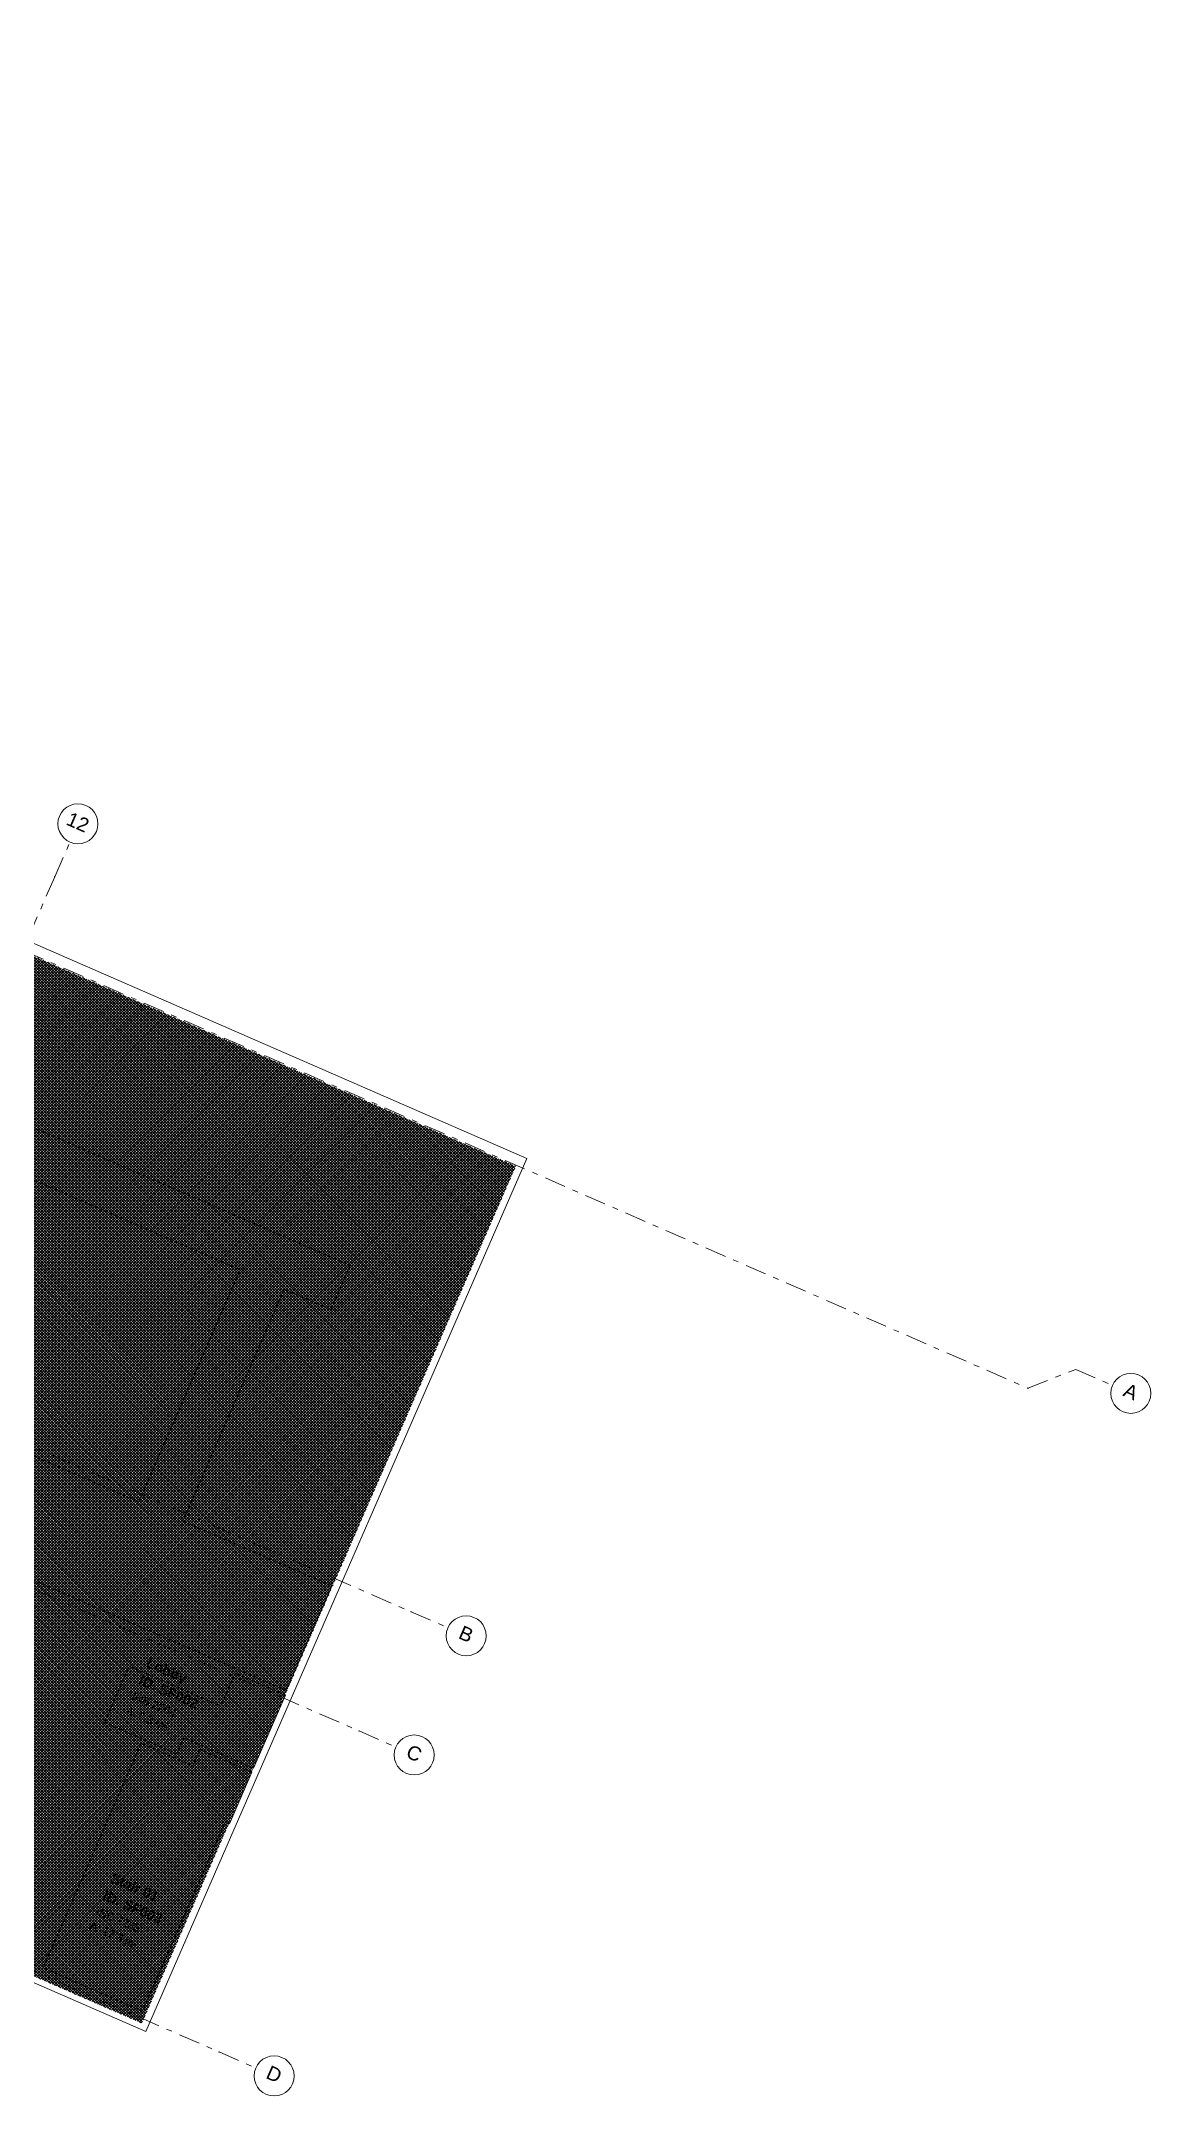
# Model space of a CAD drawing. Header units: millimetres. Extents: x -37281 to 954596, y -59787 to 956680.
# Drawn here: x 62419 to 90136, y -29966 to 21390 of the extents above; entities that cross this region are included whole.
import ezdxf
from ezdxf.enums import TextEntityAlignment as Align

# ---------------------------------------------------------------- set-up
doc = ezdxf.new("R2010")
doc.units = ezdxf.units.MM
doc.header["$MEASUREMENT"] = 0
doc.linetypes.add('Double Dashed', pattern=[1093.611073, 529.166651, -211.666656, 141.111112, -211.666656])
for name, color, linetype in [('A-15-MG_Structural_Grid', 7, 'Continuous'), ('New_A-05-M_Gross_Int_Circulation', 7, 'Continuous'), ('New_A-15-MG_Structural_Grid', 7, 'Continuous')]:
    doc.layers.add(name, color=color, linetype=linetype)
for name, color, linetype, lineweight, true_color in [('A-15-MG_Structural_Grid_Pen_No__163', 7, 'Continuous', 0, 0x750077), ('A-25-M_Wall_Int_Pen_No__102', 7, 'Continuous', 15, 0xcccccc), ('New_A-05-M_Gross_Int_Circulation_Pen_No__74', 7, 'Continuous', 20, 0x606060), ('New_A-95-M-SFS_Edge_Pen_No__252', 7, 'Continuous', 13, 0xe8e8e8)]:
    doc.layers.add(name, color=color, linetype=linetype, lineweight=lineweight, true_color=true_color)
doc.layers.add('New_A-15-MG_Structural_Grid_Pen_No__4', color=7, linetype='Continuous', lineweight=20)
doc.layers.add('New_ArchiCAD Zone Stamps_Pen_No__9', color=7, linetype='Continuous', lineweight=13)
doc.styles.add('GENERATED_STYLE_2', font='')
doc.styles.add('GENERATED_STYLE_3', font='')
doc.styles.add('GENERATED_STYLE_4', font='')
doc.styles.get('GENERATED_STYLE_2').set_extended_font_data('Arial', bold=True)
doc.styles.get('GENERATED_STYLE_3').set_extended_font_data('Arial')
doc.styles.get('GENERATED_STYLE_4').set_extended_font_data('Swis721 BT')

# ---------------------------------------------------------------- blocks, each defined once
blk = doc.blocks.new('Stair 01_INB 2265_34_3', base_point=(64475, -25691))
at = {"layer": 'New_A-05-M_Gross_Int_Circulation_Pen_No__74', "linetype": 'Continuous'}
for p, q in [((64919, -21152), (62470, -26768)), ((66204, -21712), (64919, -21152)), ((66380, -21309), (66204, -21712)), ((67683, -21878), (66380, -21309)), ((67121, -23167), (67683, -21878)), ((64953, -27851), (67016, -23121)), ((67016, -23121), (67121, -23167)), ((62470, -26768), (64953, -27851))]:
    blk.add_line(p, q, dxfattribs=at)
at = {"layer": 'New_ArchiCAD Zone Stamps_Pen_No__9'}
for tag, height, style, p in [('ROOM_NAME', 250, 'GENERATED_STYLE_2', (64227, -24387)), ('zoneNameLine2', 250, 'GENERATED_STYLE_2', (64039, -24819)), ('measuredAreaCode', 200, 'GENERATED_STYLE_3', (63693, -25600)), ('ROOM_NUMBER', 200, 'GENERATED_STYLE_3', (63850, -25239)), ('DUMMY_649', 200, 'GENERATED_STYLE_3', (64000, -25734)), ('DUMMY_650', 200, 'GENERATED_STYLE_3', (64490, -25947)), ('DUMMY_651', 133, 'GENERATED_STYLE_3', (64769, -26053))]:
    blk.add_attdef(tag, text='', height=height, rotation=336.4404, dxfattribs=dict(at, style=style)).set_placement(p, align=Align.TOP_LEFT)
blk = doc.blocks.new('Circulation_INB 2250_36_3', base_point=(58058, -13881))
at = {"layer": 'New_A-05-M_Gross_Int_Circulation_Pen_No__74', "linetype": 'Continuous'}
for p, q in [((54780, -2517), (51773, -9413)), ((70135, -9213), (54780, -2517)), ((52873, -9892), (55401, -4097)), ((55401, -4097), (67387, -9324)), ((49531, -8435), (48391, -11047)), ((51773, -9413), (49531, -8435)), ((69656, -10313), (70135, -9213)), ((67387, -9324), (64860, -15119)), ((64860, -15119), (52873, -9892)), ((65960, -15599), (68487, -9803)), ((68487, -9803), (69656, -10313)), ((48391, -11047), (65789, -18634)), ((69677, -17220), (65960, -15599)), ((68538, -19832), (69677, -17220)), ((65789, -18634), (68538, -19832))]:
    blk.add_line(p, q, dxfattribs=at)
at = {"layer": 'New_ArchiCAD Zone Stamps_Pen_No__9'}
for tag, height, style, p in [('ROOM_NAME', 250, 'GENERATED_STYLE_2', (57697, -12527)), ('zoneNameLine2', 250, 'GENERATED_STYLE_2', (57508, -12959)), ('measuredAreaCode', 200, 'GENERATED_STYLE_3', (57163, -13740)), ('ROOM_NUMBER', 200, 'GENERATED_STYLE_3', (57320, -13380)), ('DUMMY_649', 200, 'GENERATED_STYLE_3', (57470, -13874)), ('DUMMY_650', 200, 'GENERATED_STYLE_3', (57960, -14087)), ('DUMMY_651', 133, 'GENERATED_STYLE_3', (58239, -14194))]:
    blk.add_attdef(tag, text='', height=height, rotation=336.4404, dxfattribs=dict(at, style=style)).set_placement(p, align=Align.TOP_LEFT)
blk = doc.blocks.new('Lobby_INB 2264_37_3', base_point=(65371, -20310))
at = {"layer": 'New_A-05-M_Gross_Int_Circulation_Pen_No__74', "linetype": 'Continuous'}
for p, q in [((64616, -19224), (64002, -20632)), ((66907, -20223), (64616, -19224)), ((67267, -19398), (66907, -20223)), ((68525, -19947), (67267, -19398)), ((67727, -21777), (68525, -19947)), ((64002, -20632), (65805, -21419)), ((65805, -21419), (65981, -21015)), ((65981, -21015), (67727, -21777))]:
    blk.add_line(p, q, dxfattribs=at)
at = {"layer": 'New_ArchiCAD Zone Stamps_Pen_No__9'}
for tag, height, style, p in [('zoneNameLine2', 250, 'GENERATED_STYLE_2', (64934, -19437)), ('ROOM_NAME', 250, 'GENERATED_STYLE_2', (65123, -19005)), ('ROOM_NUMBER', 200, 'GENERATED_STYLE_3', (64746, -19858)), ('measuredAreaCode', 200, 'GENERATED_STYLE_3', (64589, -20218)), ('DUMMY_649', 200, 'GENERATED_STYLE_3', (64896, -20352)), ('DUMMY_650', 200, 'GENERATED_STYLE_3', (65246, -20505)), ('DUMMY_651', 133, 'GENERATED_STYLE_3', (65525, -20611))]:
    blk.add_attdef(tag, text='', height=height, rotation=336.4404, dxfattribs=dict(at, style=style)).set_placement(p, align=Align.TOP_LEFT)
blk = doc.blocks.new('Standard grid marker_2')
at = {"layer": 'A-15-MG_Structural_Grid_Pen_No__163', "linetype": 'Double Dashed'}
for p, q in [((86140, 0), (87049, 909)), ((87049, 909), (88049, 909)), ((1909, 0), (86140, 0))]:
    blk.add_line(p, q, dxfattribs=at)
at = {"layer": 'A-15-MG_Structural_Grid_Pen_No__163', "linetype": 'Continuous'}
blk.add_circle((88549, 909), 500, dxfattribs=at)
at = {"layer": 'A-15-MG_Structural_Grid_Pen_No__163', "linetype": 'Double Dashed'}
blk.add_point((86140, 0), dxfattribs=at)
at = {"layer": 'A-15-MG_Structural_Grid_Pen_No__163', "style": 'GENERATED_STYLE_4'}
for tag, p in [('AC_MarkerText_1_0', (-500, 952)), ('AC_MarkerText_1_1', (88549, 952))]:
    blk.add_attdef(tag, text='', height=350, rotation=360, dxfattribs=at).set_placement(p, align=Align.MIDDLE_CENTER)
blk = doc.blocks.new('Standard grid marker_3')
at = {"layer": 'A-15-MG_Structural_Grid_Pen_No__163', "linetype": 'Double Dashed'}
for p, q in [((1000, 0), (74255, 0)), ((74255, 0), (75255, 0))]:
    blk.add_line(p, q, dxfattribs=at)
at = {"layer": 'A-15-MG_Structural_Grid_Pen_No__163', "linetype": 'Continuous'}
blk.add_circle((75755, 0), 500, dxfattribs=at)
at = {"layer": 'A-15-MG_Structural_Grid_Pen_No__163', "linetype": 'Double Dashed'}
blk.add_point((74255, 0), dxfattribs=at)
blk.add_point((74255, 0), dxfattribs=at)
at = {"layer": 'A-15-MG_Structural_Grid_Pen_No__163', "style": 'GENERATED_STYLE_4'}
for tag, p in [('AC_MarkerText_1_0', (-500, 43)), ('AC_MarkerText_1_1', (75755, 43))]:
    blk.add_attdef(tag, text='', height=350, rotation=360, dxfattribs=at).set_placement(p, align=Align.MIDDLE_CENTER)
blk = doc.blocks.new('Standard grid marker[49]_3', base_point=(63139, 1369))
at = {"layer": 'New_A-15-MG_Structural_Grid_Pen_No__4', "linetype": 'Double Dashed'}
for p, q in [((62761, 504), (63139, 1369)), ((62761, 504), (51235, -25930)), ((51235, -25930), (50857, -26796))]:
    blk.add_line(p, q, dxfattribs=at)
at = {"layer": 'New_A-15-MG_Structural_Grid_Pen_No__4', "linetype": 'Continuous'}
for centre in [(63339, 1828), (50658, -27254)]:
    blk.add_circle(centre, 500, dxfattribs=at)
at = {"layer": 'New_A-15-MG_Structural_Grid_Pen_No__4', "linetype": 'Double Dashed'}
for p in [(62761, 504), (62761, 504), (51235, -25930), (51235, -25930)]:
    blk.add_point(p, dxfattribs=at)
at = {"layer": 'New_A-15-MG_Structural_Grid_Pen_No__4', "style": 'GENERATED_STYLE_4'}
for tag, p in [('AC_MarkerText_1_0', (63339, 1869)), ('AC_MarkerText_1_1', (50658, -27213))]:
    blk.add_attdef(tag, text='', height=350, rotation=336.4404, dxfattribs=at).set_placement(p, align=Align.MIDDLE_CENTER)

msp = doc.modelspace()

# ---------------------------------------------------------------- hatches: boundary and pattern name
at = {"layer": 'A-25-M_Wall_Int_Pen_No__102', "linetype": 'Continuous'}
h = msp.add_hatch(dxfattribs=at)
h.set_pattern_fill('Grid_5x5_Diagonal_0003', color=256, style=0, pattern_type=2)
h.set_pattern_definition([(45, (0, 0), (-35.35534, 35.35534), []), (135, (0, 0), (35.35534, 35.35534), [])])
h.paths.add_polyline_path([(44768.3, -19356.4), (49530.7, -8434.9), (45240.9, -6564.3), (47755.1, -798.6), (49818.5, 3933.5), (74273.5, -6730.2), (64933.5, -28149.5)])

# ---------------------------------------------------------------- linework, layer by layer
at = {"layer": 'New_A-95-M-SFS_Edge_Pen_No__252', "linetype": 'Continuous', "flags": 128}
msp.add_lwpolyline([(44708.7, -19493.2), (65035.3, -28356.6), (74551.4, -6533.2), (53778.4, 2524.9)], dxfattribs=at)

# ---------------------------------------------------------------- block references
at = {"layer": 'A-15-MG_Structural_Grid', "color": 8, "linetype": 'Continuous', "lineweight": 15}
ref = msp.add_blockref('Standard grid marker_2', (8103.9, 22153.2), dxfattribs=dict(at, zscale=1000, rotation=336.440411583993))
ref.add_attrib('AC_MarkerText_1_1', 'A', dxfattribs={"layer": 'A-15-MG_Structural_Grid_Pen_No__163', "color": 216, "true_color": 0x750077, "height": 350, "rotation": 336.44041, "style": 'GENERATED_STYLE_4'}).set_placement((89635.6, -12363.5), align=Align.MIDDLE_CENTER)
ref = msp.add_blockref('Standard grid marker_3', (3595.3, 11813.5), dxfattribs=dict(at, zscale=1000, rotation=336.440411583993))
ref.add_attrib('AC_MarkerText_1_1', 'B', dxfattribs={"layer": 'A-15-MG_Structural_Grid_Pen_No__163', "color": 216, "true_color": 0x750077, "height": 350, "rotation": 336.44041, "style": 'GENERATED_STYLE_4'}).set_placement((73035.5, -18422.5), align=Align.MIDDLE_CENTER)
ref = msp.add_blockref('Standard grid marker_3', (2296.2, 8834.4), dxfattribs=dict(at, zscale=1000, rotation=336.440411583993))
ref.add_attrib('AC_MarkerText_1_1', 'C', dxfattribs={"layer": 'A-15-MG_Structural_Grid_Pen_No__163', "color": 216, "true_color": 0x750077, "height": 350, "rotation": 336.44041, "style": 'GENERATED_STYLE_4'}).set_placement((71736.4, -21401.4), align=Align.MIDDLE_CENTER)
ref = msp.add_blockref('Standard grid marker_3', (-1201.2, 813.7), dxfattribs=dict(at, zscale=1000, rotation=336.440411583993))
ref.add_attrib('AC_MarkerText_1_1', 'D', dxfattribs={"layer": 'A-15-MG_Structural_Grid_Pen_No__163', "color": 216, "true_color": 0x750077, "height": 350, "rotation": 336.44041, "style": 'GENERATED_STYLE_4'}).set_placement((68239.1, -29422.2), align=Align.MIDDLE_CENTER)
at = {"layer": 'New_A-05-M_Gross_Int_Circulation', "linetype": 'Continuous'}
ref = msp.add_blockref('Circulation_INB 2250_36_3', (58058.2, -13880.7), dxfattribs=at)
ref.add_attrib('ROOM_NAME', 'Circulation', dxfattribs={"layer": 'New_ArchiCAD Zone Stamps_Pen_No__9', "color": 7, "height": 250, "rotation": 336.44041, "style": 'GENERATED_STYLE_2'}).set_placement((57696.9, -12526.7), align=Align.TOP_LEFT)
ref.add_attrib('ROOM_NUMBER', 'INB 2250', dxfattribs={"layer": 'New_ArchiCAD Zone Stamps_Pen_No__9', "color": 7, "height": 200, "rotation": 336.44041, "style": 'GENERATED_STYLE_3'}).set_placement((57320, -13379.5), align=Align.TOP_LEFT)
ref.add_attrib('zoneNameLine2', 'ID. SF001', dxfattribs={"layer": 'New_ArchiCAD Zone Stamps_Pen_No__9', "color": 7, "height": 250, "rotation": 336.44041, "style": 'GENERATED_STYLE_2'}).set_placement((57508.4, -12958.8), align=Align.TOP_LEFT)
ref.add_attrib('measuredAreaCode', 'A: ', dxfattribs={"layer": 'New_ArchiCAD Zone Stamps_Pen_No__9', "color": 7, "height": 200, "rotation": 336.44041, "style": 'GENERATED_STYLE_3'}).set_placement((57163, -13739.6), align=Align.TOP_LEFT)
ref.add_attrib('DUMMY_649', '98.9', dxfattribs={"layer": 'New_ArchiCAD Zone Stamps_Pen_No__9', "color": 7, "height": 200, "rotation": 336.44041, "style": 'GENERATED_STYLE_3'}).set_placement((57470.4, -13873.7), align=Align.TOP_LEFT)
ref.add_attrib('DUMMY_650', ' m', dxfattribs={"layer": 'New_ArchiCAD Zone Stamps_Pen_No__9', "color": 7, "height": 200, "rotation": 336.44041, "style": 'GENERATED_STYLE_3'}).set_placement((57959.7, -14087), align=Align.TOP_LEFT)
ref.add_attrib('DUMMY_651', '2', dxfattribs={"layer": 'New_ArchiCAD Zone Stamps_Pen_No__9', "color": 7, "height": 133.3, "rotation": 336.44041, "style": 'GENERATED_STYLE_3'}).set_placement((58239, -14193.6), align=Align.TOP_LEFT)
ref = msp.add_blockref('Lobby_INB 2264_37_3', (65370.8, -20309.8), dxfattribs=at)
ref.add_attrib('ROOM_NAME', 'Lobby', dxfattribs={"layer": 'New_ArchiCAD Zone Stamps_Pen_No__9', "color": 7, "height": 250, "rotation": 336.44041, "style": 'GENERATED_STYLE_2'}).set_placement((65122.6, -19005.1), align=Align.TOP_LEFT)
ref.add_attrib('ROOM_NUMBER', 'INB 2264', dxfattribs={"layer": 'New_ArchiCAD Zone Stamps_Pen_No__9', "color": 7, "height": 200, "rotation": 336.44041, "style": 'GENERATED_STYLE_3'}).set_placement((64745.8, -19858), align=Align.TOP_LEFT)
ref.add_attrib('zoneNameLine2', 'ID. SF002', dxfattribs={"layer": 'New_ArchiCAD Zone Stamps_Pen_No__9', "color": 7, "height": 250, "rotation": 336.44041, "style": 'GENERATED_STYLE_2'}).set_placement((64934.2, -19437.3), align=Align.TOP_LEFT)
ref.add_attrib('measuredAreaCode', 'A: ', dxfattribs={"layer": 'New_ArchiCAD Zone Stamps_Pen_No__9', "color": 7, "height": 200, "rotation": 336.44041, "style": 'GENERATED_STYLE_3'}).set_placement((64588.8, -20218.1), align=Align.TOP_LEFT)
ref.add_attrib('DUMMY_649', '6.3', dxfattribs={"layer": 'New_ArchiCAD Zone Stamps_Pen_No__9', "color": 7, "height": 200, "rotation": 336.44041, "style": 'GENERATED_STYLE_3'}).set_placement((64896.2, -20352.1), align=Align.TOP_LEFT)
ref.add_attrib('DUMMY_650', ' m', dxfattribs={"layer": 'New_ArchiCAD Zone Stamps_Pen_No__9', "color": 7, "height": 200, "rotation": 336.44041, "style": 'GENERATED_STYLE_3'}).set_placement((65245.7, -20504.5), align=Align.TOP_LEFT)
ref.add_attrib('DUMMY_651', '2', dxfattribs={"layer": 'New_ArchiCAD Zone Stamps_Pen_No__9', "color": 7, "height": 133.3, "rotation": 336.44041, "style": 'GENERATED_STYLE_3'}).set_placement((65525, -20611.1), align=Align.TOP_LEFT)
ref = msp.add_blockref('Stair 01_INB 2265_34_3', (64475.1, -25691.2), dxfattribs=at)
ref.add_attrib('ROOM_NAME', 'Stair 01', dxfattribs={"layer": 'New_ArchiCAD Zone Stamps_Pen_No__9', "color": 7, "height": 250, "rotation": 336.44041, "style": 'GENERATED_STYLE_2'}).set_placement((64226.9, -24386.6), align=Align.TOP_LEFT)
ref.add_attrib('ROOM_NUMBER', 'INB 2265', dxfattribs={"layer": 'New_ArchiCAD Zone Stamps_Pen_No__9', "color": 7, "height": 200, "rotation": 336.44041, "style": 'GENERATED_STYLE_3'}).set_placement((63850.1, -25239.4), align=Align.TOP_LEFT)
ref.add_attrib('zoneNameLine2', 'ID. SF003', dxfattribs={"layer": 'New_ArchiCAD Zone Stamps_Pen_No__9', "color": 7, "height": 250, "rotation": 336.44041, "style": 'GENERATED_STYLE_2'}).set_placement((64038.5, -24818.7), align=Align.TOP_LEFT)
ref.add_attrib('measuredAreaCode', 'A: ', dxfattribs={"layer": 'New_ArchiCAD Zone Stamps_Pen_No__9', "color": 7, "height": 200, "rotation": 336.44041, "style": 'GENERATED_STYLE_3'}).set_placement((63693.1, -25599.5), align=Align.TOP_LEFT)
ref.add_attrib('DUMMY_649', '17.3', dxfattribs={"layer": 'New_ArchiCAD Zone Stamps_Pen_No__9', "color": 7, "height": 200, "rotation": 336.44041, "style": 'GENERATED_STYLE_3'}).set_placement((64000.5, -25733.6), align=Align.TOP_LEFT)
ref.add_attrib('DUMMY_650', ' m', dxfattribs={"layer": 'New_ArchiCAD Zone Stamps_Pen_No__9', "color": 7, "height": 200, "rotation": 336.44041, "style": 'GENERATED_STYLE_3'}).set_placement((64489.8, -25946.9), align=Align.TOP_LEFT)
ref.add_attrib('DUMMY_651', '2', dxfattribs={"layer": 'New_ArchiCAD Zone Stamps_Pen_No__9', "color": 7, "height": 133.3, "rotation": 336.44041, "style": 'GENERATED_STYLE_3'}).set_placement((64769.1, -26053.5), align=Align.TOP_LEFT)
at = {"layer": 'New_A-15-MG_Structural_Grid', "color": 8, "linetype": 'Continuous', "lineweight": 15}
ref = msp.add_blockref('Standard grid marker[49]_3', (63138.7, 1369.2), dxfattribs=at)
ref.add_attrib('AC_MarkerText_1', '12', dxfattribs={"layer": 'New_A-15-MG_Structural_Grid_Pen_No__4', "color": 7, "height": 350, "rotation": 336.44041, "style": 'GENERATED_STYLE_4'}).set_placement((63338.5, 1868.7), align=Align.MIDDLE_CENTER)
ref.add_attrib('AC_MarkerText_1_1', '12', dxfattribs={"layer": 'New_A-15-MG_Structural_Grid_Pen_No__4', "color": 7, "height": 350, "rotation": 336.44041, "style": 'GENERATED_STYLE_4'}).set_placement((50657.6, -27212.7), align=Align.MIDDLE_CENTER)

doc.saveas('drawing.dxf')
